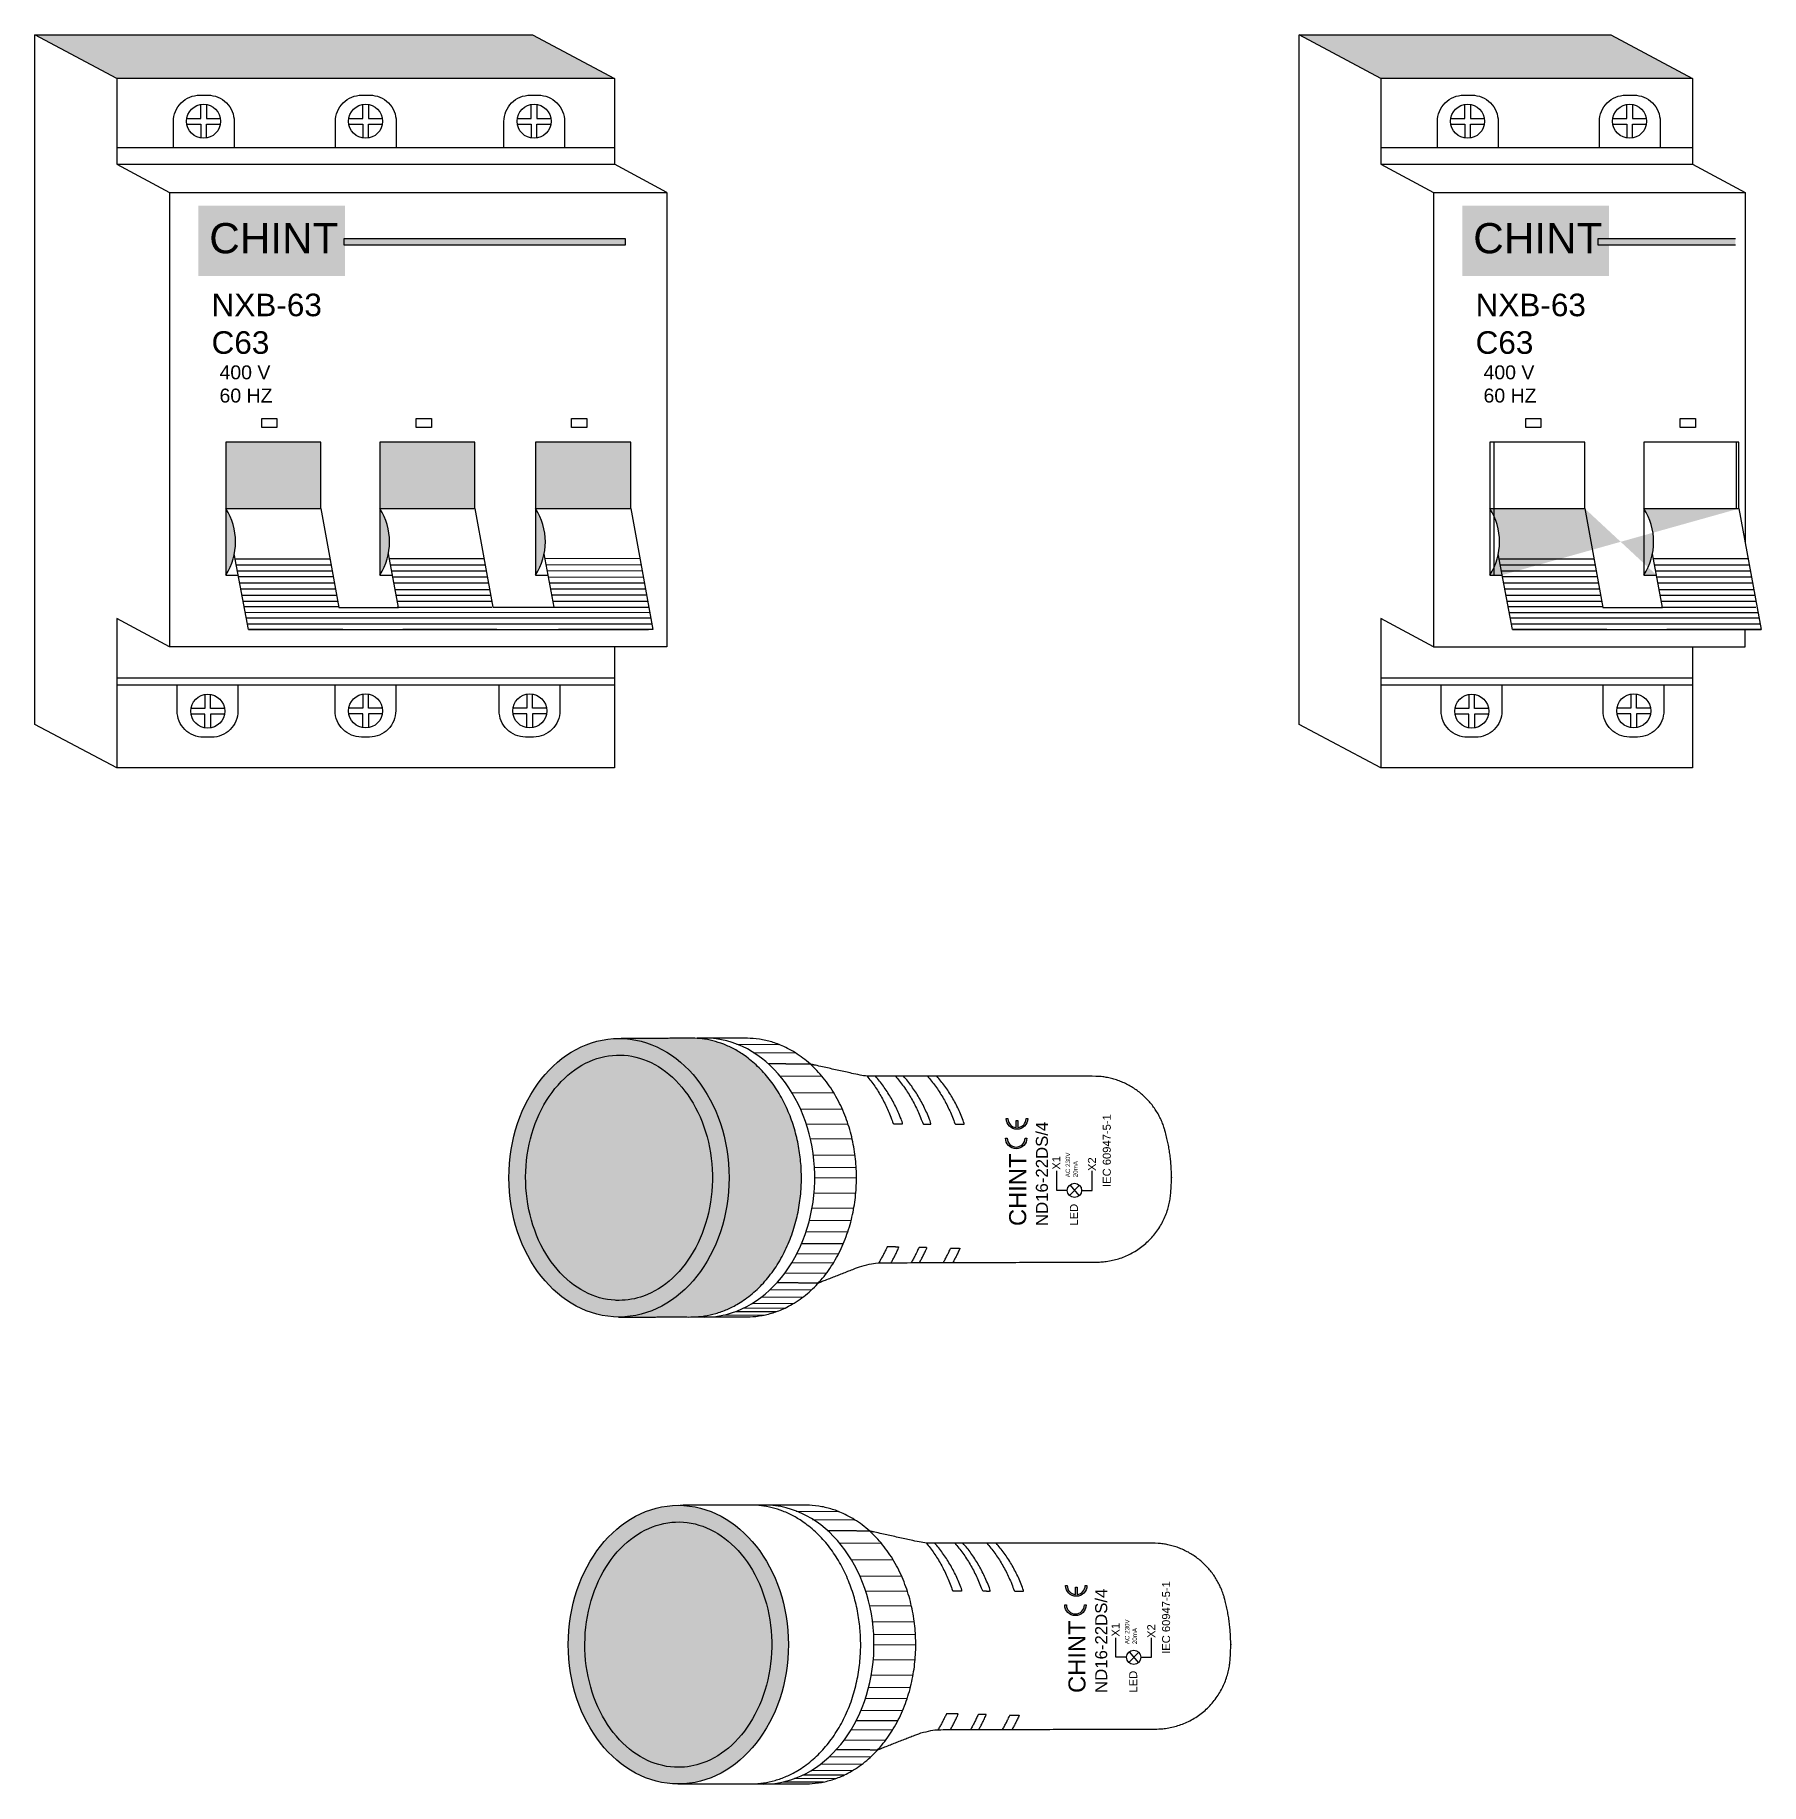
# Model space of a CAD drawing. Header units: millimetres. Extents: x 2499 to 4503, y 2704 to 3691.
# Drawn here: x 3488.4 to 3632.7, y 2967.8 to 3114.1 of the extents above; entities that cross this region are included whole.
import ezdxf

# ---------------------------------------------------------------- set-up
doc = ezdxf.new("R2010")
doc.units = ezdxf.units.MM
doc.styles.get("Standard").update_dxf_attribs({"font": 'arial.ttf'})

msp = doc.modelspace()

# ---------------------------------------------------------------- hatches: boundary and pattern name
h = msp.add_hatch(color=7)
h.dxf.hatch_style = 1
h.paths.add_polyline_path([(3488.401, 3114.064), (3529.998, 3114.064), (3536.846, 3110.432), (3495.249, 3110.432)])
h = msp.add_hatch(color=7)
h.dxf.hatch_style = 1
h.paths.add_polyline_path([(3488.401, 3114.064), (3529.998, 3114.064), (3536.846, 3110.432), (3495.249, 3110.432)])
h = msp.add_hatch(color=7)
h.dxf.hatch_style = 1
h.paths.add_polyline_path([(3627.012, 3110.432), (3620.164, 3114.064), (3594.099, 3114.064), (3600.947, 3110.432)])
h = msp.add_hatch(color=7)
h.dxf.hatch_style = 1
h.paths.add_polyline_path([(3627.012, 3110.432), (3620.164, 3114.064), (3594.099, 3114.064), (3600.947, 3110.432)])
h = msp.add_hatch(color=150)
h.dxf.hatch_style = 1
h.paths.add_polyline_path([(3502.064, 3099.773), (3514.311, 3099.773), (3514.311, 3093.899), (3502.064, 3093.899)])
h = msp.add_hatch(color=150)
h.dxf.hatch_style = 1
h.paths.add_polyline_path([(3607.762, 3099.773), (3620.009, 3099.773), (3620.009, 3093.899), (3607.762, 3093.899)])
h = msp.add_hatch(color=150)
h.dxf.hatch_style = 1
h.paths.add_polyline_path([(3514.241, 3097.052), (3537.742, 3097.052), (3537.742, 3096.486), (3514.241, 3096.486)])
h = msp.add_hatch(color=150)
h.dxf.hatch_style = 1
h.paths.add_polyline_path([(3619.126, 3097.052), (3619.126, 3096.486), (3630.585, 3096.486), (3630.585, 3097.052)])
h = msp.add_hatch(color=150)
h.dxf.hatch_style = 1
edge = h.paths.add_edge_path()
edge.add_line((3512.308, 3074.446), (3512.308, 3080.002))
edge.add_line((3512.308, 3080.002), (3504.35, 3080.002))
edge.add_line((3504.35, 3080.002), (3504.35, 3068.889))
edge.add_arc((3500.049, 3071.667), 5.12, 327.13818, 392.86182)
edge.add_line((3504.35, 3074.446), (3512.308, 3074.446))
edge = h.paths.add_edge_path()
edge.add_line((3525.193, 3074.446), (3525.193, 3080.002))
edge.add_line((3525.193, 3080.002), (3517.234, 3080.002))
edge.add_line((3517.234, 3080.002), (3517.234, 3068.889))
edge.add_arc((3512.933, 3071.667), 5.12, 327.13818, 392.86182)
edge.add_line((3517.234, 3074.446), (3525.193, 3074.446))
edge = h.paths.add_edge_path()
edge.add_line((3538.216, 3074.446), (3538.216, 3080.002))
edge.add_line((3538.216, 3080.002), (3530.257, 3080.002))
edge.add_line((3530.257, 3080.002), (3530.257, 3068.889))
edge.add_arc((3525.956, 3071.667), 5.12, 327.13818, 392.86182)
edge.add_line((3530.257, 3074.446), (3538.216, 3074.446))
h = msp.add_hatch()
h.set_pattern_fill('ANGLE', color=150, scale=2.901922)
h.set_pattern_definition([(0, (-1274.644, -3397.836), (0, 20.269926), [14.741764, -5.52816]), (90, (-1274.644, -3397.836), (-20.269926, 1e-15), [14.741764, -5.52816])])
edge = h.paths.add_edge_path()
edge.add_line((3618.006, 3074.446), (3618.006, 3080.002))
edge.add_line((3618.006, 3080.002), (3610.047, 3080.002))
edge.add_line((3610.047, 3080.002), (3610.047, 3068.889))
edge.add_line((3610.047, 3068.889), (3611.101, 3068.889))
edge.add_line((3630.891, 3074.446), (3630.891, 3080.002))
edge.add_line((3630.891, 3080.002), (3622.932, 3080.002))
edge.add_line((3622.932, 3080.002), (3622.932, 3068.889))
edge.add_line((3622.932, 3068.889), (3623.985, 3068.889))
at = {"transparency": 33554681}
h = msp.add_hatch(color=150, dxfattribs=at)
h.dxf.hatch_style = 1
h.paths.add_polyline_path([(3630.891, 3080.002), (3622.932, 3080.002), (3622.932, 3074.446), (3630.891, 3074.446)], flags=17)
h.paths.add_polyline_path([(3618.006, 3080.002), (3610.047, 3080.002), (3610.047, 3074.446), (3618.006, 3074.446)], flags=17)
h.paths.add_polyline_path([(3610.047, 3074.446), (3610.047, 3068.889, 0.2949023)], flags=17)
h.paths.add_polyline_path([(3622.932, 3074.446), (3622.932, 3068.889, 0.2949023)], flags=17)
edge = h.paths.add_edge_path()
edge.add_line((3618.006, 3074.446), (3618.006, 3080.002))
edge.add_line((3618.006, 3080.002), (3610.047, 3080.002))
edge.add_line((3610.047, 3080.002), (3610.047, 3068.889))
edge.add_line((3610.047, 3068.889), (3611.101, 3068.889))
edge.add_line((3630.891, 3074.446), (3630.891, 3080.002))
edge.add_line((3630.891, 3080.002), (3622.932, 3080.002))
edge.add_line((3622.932, 3080.002), (3622.932, 3068.889))
edge.add_line((3622.932, 3068.889), (3623.985, 3068.889))
at = {"true_color": 0xed1f24}
h = msp.add_hatch(color=240, dxfattribs=at)
h.dxf.hatch_style = 1
edge = h.paths.add_edge_path()
edge.add_ellipse((3537.238, 3018.472), major_axis=(0, -11.654), ratio=0.789809, start_angle=0, end_angle=360)
edge = h.paths.add_edge_path()
edge.add_spline(control_points=[(3537.188, 3006.817), (3540.237, 3006.821), (3543.286, 3006.824), (3552.49, 3006.824), (3552.49, 3018.472), (3552.49, 3029.546), (3543.766, 3030.136), (3540.585, 3030.131), (3537.407, 3030.124)], knot_values=[0, 0, 0, 1, 1, 2.5707963, 2.5707963, 4.0860422, 4.0860422, 5.0589219, 5.0589219, 5.0589219], weights=[1, 1, 1, 0.7071068, 1, 0.7174648, 0.9800165, 0.999458, 0.9999853], degree=2, periodic=0)
h = msp.add_hatch(color=240, dxfattribs=at)
h.dxf.hatch_style = 1
edge = h.paths.add_edge_path()
edge.add_ellipse((3537.238, 3018.472), major_axis=(0, -11.654), ratio=0.789809, start_angle=0, end_angle=360)
at = {"true_color": 0xcd2027}
h = msp.add_hatch(color=242, dxfattribs=at)
h.dxf.hatch_style = 1
edge = h.paths.add_edge_path()
edge.add_spline(control_points=[(3537.238, 3008.21), (3537.929, 3008.21), (3538.62, 3008.332), (3540.144, 3008.884), (3540.967, 3009.388), (3542.456, 3010.76), (3543.12, 3011.629), (3544.182, 3013.634), (3544.58, 3014.77), (3545.041, 3017.158), (3545.106, 3018.41), (3544.891, 3020.861), (3544.612, 3022.058), (3543.756, 3024.239), (3543.18, 3025.222), (3541.824, 3026.85), (3541.046, 3027.496), (3539.401, 3028.397), (3538.535, 3028.654), (3536.798, 3028.781), (3535.923, 3028.652), (3534.229, 3028.005), (3533.411, 3027.485), (3531.935, 3026.083), (3531.28, 3025.201), (3530.239, 3023.175), (3529.855, 3022.031), (3529.42, 3019.634), (3529.369, 3018.381), (3529.612, 3015.935), (3529.904, 3014.743), (3530.784, 3012.579), (3531.371, 3011.609), (3532.743, 3010.008), (3533.527, 3009.378), (3535.179, 3008.508), (3536.046, 3008.267), (3537.023, 3008.213), (3537.13, 3008.21), (3537.238, 3008.21)], knot_values=[0, 0, 0, 0, 0.278657, 0.278657, 0.6293171, 0.6293171, 0.9799772, 0.9799772, 1.3306374, 1.3306374, 1.6812975, 1.6812975, 2.0319576, 2.0319576, 2.3826178, 2.3826178, 2.7332779, 2.7332779, 3.083938, 3.083938, 3.4345982, 3.4345982, 3.7852583, 3.7852583, 4.1359184, 4.1359184, 4.4865786, 4.4865786, 4.8372387, 4.8372387, 5.1878988, 5.1878988, 5.5385589, 5.5385589, 5.8892191, 5.8892191, 6.2398792, 6.2398792, 6.2831853, 6.2831853, 6.2831853, 6.2831853], degree=3, periodic=0)
h = msp.add_hatch(color=256)
h.dxf.hatch_style = 1
edge = h.paths.add_edge_path()
edge.add_arc((3570.447, 3021.793), 0.753, 180, 360)
edge.add_line((3571.2, 3021.793), (3571.341, 3021.793))
edge.add_arc((3570.447, 3021.793), 0.894, -180, 0, ccw=False)
edge.add_line((3569.553, 3021.793), (3569.694, 3021.793))
edge = h.paths.add_edge_path()
edge.add_line((3570.449, 3022.664), (3570.449, 3023.272))
edge.add_line((3570.449, 3023.272), (3570.592, 3023.272))
edge.add_line((3570.592, 3023.272), (3570.592, 3022.665))
edge.add_arc((3570.517, 3023.414), 0.753, 275.73276, 360)
edge.add_line((3571.27, 3023.414), (3571.411, 3023.414))
edge.add_arc((3570.517, 3023.414), 0.894, -180, 0, ccw=False)
edge.add_line((3569.623, 3023.414), (3569.764, 3023.414))
edge.add_arc((3570.517, 3023.414), 0.753, 180, 264.81094)
at = {"true_color": 0x58ba48}
h = msp.add_hatch(color=85, dxfattribs=at)
h.dxf.hatch_style = 1
edge = h.paths.add_edge_path()
edge.add_ellipse((3542.195, 2979.413), major_axis=(0, -11.654), ratio=0.789809, start_angle=0, end_angle=360)
at = {"true_color": 0x139b48}
h = msp.add_hatch(color=114, dxfattribs=at)
h.dxf.hatch_style = 1
edge = h.paths.add_edge_path()
edge.add_spline(control_points=[(3542.195, 2969.152), (3542.886, 2969.152), (3543.577, 2969.274), (3545.101, 2969.825), (3545.924, 2970.329), (3547.413, 2971.702), (3548.077, 2972.571), (3549.139, 2974.576), (3549.537, 2975.711), (3549.999, 2978.1), (3550.063, 2979.351), (3549.848, 2981.802), (3549.569, 2983), (3548.713, 2985.181), (3548.137, 2986.163), (3546.781, 2987.792), (3546.003, 2988.437), (3544.358, 2989.338), (3543.493, 2989.595), (3541.755, 2989.722), (3540.88, 2989.593), (3539.186, 2988.946), (3538.368, 2988.426), (3536.892, 2987.025), (3536.237, 2986.143), (3535.196, 2984.116), (3534.812, 2982.972), (3534.377, 2980.575), (3534.327, 2979.322), (3534.569, 2976.876), (3534.862, 2975.684), (3535.741, 2973.521), (3536.328, 2972.55), (3537.701, 2970.949), (3538.484, 2970.319), (3540.136, 2969.449), (3541.003, 2969.208), (3541.98, 2969.155), (3542.087, 2969.152), (3542.195, 2969.152)], knot_values=[0, 0, 0, 0, 0.278657, 0.278657, 0.6293171, 0.6293171, 0.9799772, 0.9799772, 1.3306374, 1.3306374, 1.6812975, 1.6812975, 2.0319576, 2.0319576, 2.3826178, 2.3826178, 2.7332779, 2.7332779, 3.083938, 3.083938, 3.4345982, 3.4345982, 3.7852583, 3.7852583, 4.1359184, 4.1359184, 4.4865786, 4.4865786, 4.8372387, 4.8372387, 5.1878988, 5.1878988, 5.5385589, 5.5385589, 5.8892191, 5.8892191, 6.2398792, 6.2398792, 6.2831853, 6.2831853, 6.2831853, 6.2831853], degree=3, periodic=0)
h = msp.add_hatch(color=256)
h.dxf.hatch_style = 1
edge = h.paths.add_edge_path()
edge.add_arc((3575.404, 2982.734), 0.753, 180, 360)
edge.add_line((3576.158, 2982.734), (3576.298, 2982.734))
edge.add_arc((3575.404, 2982.734), 0.894, -180, 0, ccw=False)
edge.add_line((3574.51, 2982.734), (3574.651, 2982.734))
edge = h.paths.add_edge_path()
edge.add_line((3575.406, 2983.605), (3575.406, 2984.213))
edge.add_line((3575.406, 2984.213), (3575.549, 2984.213))
edge.add_line((3575.549, 2984.213), (3575.549, 2983.606))
edge.add_arc((3575.474, 2984.355), 0.753, 275.73276, 360)
edge.add_line((3576.227, 2984.355), (3576.368, 2984.355))
edge.add_arc((3575.474, 2984.355), 0.894, -180, 0, ccw=False)
edge.add_line((3574.58, 2984.355), (3574.721, 2984.355))
edge.add_arc((3575.474, 2984.355), 0.753, 180, 264.81094)

# ---------------------------------------------------------------- linework, layer by layer
for p, q in [((3495.249, 3104.665), (3536.846, 3104.665)), ((3495.249, 3103.262), (3536.846, 3103.262)), ((3541.231, 3100.892), (3536.846, 3103.262)), ((3600.947, 3104.665), (3627.012, 3104.665)), ((3600.947, 3103.262), (3627.012, 3103.262)), ((3499.635, 3100.892), (3541.231, 3100.892)), ((3541.231, 3100.892), (3541.231, 3062.894)), ((3605.332, 3100.892), (3631.398, 3100.892)), ((3505.145, 3070.247), (3513.047, 3070.248)), ((3505.243, 3069.731), (3513.145, 3069.732)), ((3518.024, 3070.277), (3525.926, 3070.278)), ((3518.127, 3069.737), (3526.029, 3069.738)), ((3531.046, 3070.284), (3538.974, 3070.285)), ((3531.142, 3069.775), (3539.072, 3069.749)), ((3610.843, 3070.247), (3618.745, 3070.248)), ((3610.941, 3069.731), (3618.843, 3069.732)), ((3623.722, 3070.277), (3631.624, 3070.278)), ((3623.824, 3069.737), (3631.726, 3069.738)), ((3505.335, 3069.245), (3513.237, 3069.246)), ((3505.428, 3068.758), (3513.33, 3068.759)), ((3505.529, 3068.224), (3513.431, 3068.225)), ((3518.222, 3069.234), (3526.124, 3069.235)), ((3518.316, 3068.736), (3526.218, 3068.737)), ((3518.413, 3068.226), (3526.315, 3068.227)), ((3531.241, 3069.257), (3539.164, 3069.243)), ((3531.342, 3068.719), (3539.256, 3068.735)), ((3531.436, 3068.225), (3539.349, 3068.23)), ((3611.033, 3069.245), (3618.935, 3069.246)), ((3611.125, 3068.758), (3619.027, 3068.759)), ((3611.227, 3068.224), (3619.129, 3068.225)), ((3623.92, 3069.234), (3631.822, 3069.235)), ((3624.014, 3068.736), (3631.916, 3068.737)), ((3624.111, 3068.226), (3632.013, 3068.227)), ((3505.624, 3067.72), (3513.526, 3067.721)), ((3505.724, 3067.197), (3513.626, 3067.198)), ((3505.816, 3066.708), (3513.718, 3066.709)), ((3518.515, 3067.687), (3526.417, 3067.687)), ((3518.608, 3067.198), (3526.51, 3067.199)), ((3518.7, 3066.71), (3526.602, 3066.711)), ((3531.528, 3067.739), (3539.441, 3067.725)), ((3531.626, 3067.221), (3539.533, 3067.218)), ((3531.723, 3066.712), (3539.625, 3066.713)), ((3611.322, 3067.72), (3619.224, 3067.721)), ((3611.421, 3067.197), (3619.323, 3067.198)), ((3611.514, 3066.708), (3619.416, 3066.709)), ((3624.213, 3067.687), (3632.115, 3067.687)), ((3624.306, 3067.198), (3632.208, 3067.199)), ((3624.398, 3066.71), (3632.3, 3066.711)), ((3505.904, 3066.243), (3513.803, 3066.242)), ((3505.995, 3065.766), (3539.797, 3065.769)), ((3506.084, 3065.294), (3539.882, 3065.3)), ((3518.7, 3066.204), (3526.603, 3066.205)), ((3531.723, 3066.206), (3539.716, 3066.207)), ((3611.602, 3066.243), (3619.501, 3066.242)), ((3611.693, 3065.766), (3632.472, 3065.767)), ((3611.782, 3065.294), (3632.558, 3065.297)), ((3624.398, 3066.204), (3632.3, 3066.205)), ((3506.178, 3064.801), (3539.97, 3064.817)), ((3506.264, 3064.343), (3539.716, 3064.343)), ((3611.875, 3064.801), (3632.646, 3064.811)), ((3541.231, 3062.894), (3499.635, 3062.894)), ((3495.249, 3060.283), (3536.846, 3060.283)), ((3495.249, 3059.703), (3536.846, 3059.703)), ((3600.947, 3060.283), (3627.012, 3060.283)), ((3600.947, 3059.703), (3627.012, 3059.703)), ((3547.086, 3029.644), (3550.601, 3029.621)), ((3548.451, 3028.946), (3551.983, 3028.922)), ((3550.694, 3026.984), (3554.207, 3026.961)), ((3551.688, 3025.597), (3555.196, 3025.573)), ((3552.403, 3024.235), (3555.907, 3024.211)), ((3552.89, 3022.978), (3556.391, 3022.954)), ((3553.234, 3021.745), (3556.733, 3021.722)), ((3553.477, 3020.394), (3556.974, 3020.37)), ((3553.576, 3019.351), (3557.071, 3019.327)), ((3553.602, 3018.483), (3557.095, 3018.459)), ((3553.548, 3017.217), (3557.039, 3017.193)), ((3574.909, 3016.98), (3575.736, 3017.842)), ((3574.938, 3017.869), (3575.706, 3016.953)), ((3553.383, 3015.954), (3556.872, 3015.93)), ((3553.161, 3014.921), (3556.649, 3014.897)), ((3552.512, 3012.981), (3555.995, 3012.958)), ((3552.887, 3013.981), (3556.373, 3013.957)), ((3551.69, 3011.371), (3555.169, 3011.348)), ((3552.118, 3012.138), (3555.599, 3012.114)), ((3551.108, 3010.506), (3554.584, 3010.482)), ((3549.16, 3008.51), (3552.623, 3008.487)), ((3549.875, 3009.117), (3553.344, 3009.094)), ((3545.999, 3007.006), (3549.386, 3006.983)), ((3546.965, 3007.291), (3550.395, 3007.268)), ((3547.676, 3007.593), (3551.121, 3007.57)), ((3548.366, 3007.968), (3551.821, 3007.944)), ((3552.044, 2990.586), (3555.558, 2990.562)), ((3553.409, 2989.888), (3556.94, 2989.864)), ((3555.651, 2987.926), (3559.164, 2987.902)), ((3556.646, 2986.538), (3560.153, 2986.514)), ((3557.36, 2985.177), (3560.864, 2985.153)), ((3557.847, 2983.919), (3561.348, 2983.896)), ((3558.191, 2982.687), (3561.69, 2982.663)), ((3558.435, 2981.335), (3561.931, 2981.312)), ((3558.534, 2980.292), (3562.028, 2980.269)), ((3558.559, 2979.424), (3562.052, 2979.401)), ((3558.505, 2978.158), (3561.996, 2978.134)), ((3579.866, 2977.921), (3580.693, 2978.784)), ((3579.896, 2978.81), (3580.664, 2977.895)), ((3558.34, 2976.895), (3561.829, 2976.871)), ((3557.845, 2974.922), (3561.33, 2974.898)), ((3558.119, 2975.862), (3561.606, 2975.838)), ((3557.075, 2973.079), (3560.556, 2973.055)), ((3557.469, 2973.922), (3560.952, 2973.899)), ((3556.647, 2972.313), (3560.126, 2972.289)), ((3556.065, 2971.447), (3559.541, 2971.424)), ((3553.324, 2968.909), (3556.778, 2968.886)), ((3554.117, 2969.452), (3557.58, 2969.428)), ((3554.833, 2970.059), (3558.301, 2970.035)), ((3550.956, 2967.948), (3554.343, 2967.925)), ((3551.922, 2968.233), (3555.352, 2968.21)), ((3552.634, 2968.535), (3556.078, 2968.511))]:
    msp.add_line(p, q)
for points in [[(3495.249, 3110.432), (3495.249, 3103.262), (3499.635, 3100.892), (3499.635, 3062.894), (3495.249, 3065.263), (3495.249, 3052.761), (3488.401, 3056.393), (3488.401, 3114.064), (3529.998, 3114.064), (3536.846, 3110.432), (3495.249, 3110.432), (3488.401, 3114.064)], [(3627.012, 3110.432), (3600.947, 3110.432), (3594.099, 3114.064)], [(3600.947, 3110.432), (3600.947, 3103.262), (3605.332, 3100.892), (3605.332, 3062.894), (3600.947, 3065.263), (3600.947, 3052.761), (3594.099, 3056.393), (3594.099, 3114.064), (3620.164, 3114.064), (3627.012, 3110.432), (3627.012, 3103.262), (3631.398, 3100.892), (3631.398, 3071.663)], [(3536.846, 3110.432), (3536.846, 3103.262)], [(3501.099, 3107.084), (3502.263, 3107.084), (3502.263, 3108.248)], [(3502.737, 3108.248), (3502.737, 3107.084), (3503.902, 3107.084)], [(3514.646, 3107.084), (3515.81, 3107.084), (3515.81, 3108.248)], [(3516.284, 3108.248), (3516.284, 3107.084), (3517.449, 3107.084)], [(3528.732, 3107.084), (3529.897, 3107.084), (3529.897, 3108.248)], [(3530.371, 3108.248), (3530.371, 3107.084), (3531.535, 3107.084)], [(3606.796, 3107.084), (3607.961, 3107.084), (3607.961, 3108.248)], [(3608.435, 3108.248), (3608.435, 3107.084), (3609.6, 3107.084)], [(3620.343, 3107.084), (3621.508, 3107.084), (3621.508, 3108.248)], [(3621.982, 3108.248), (3621.982, 3107.084), (3623.147, 3107.084)], [(3501.099, 3106.61), (3502.263, 3106.61), (3502.263, 3105.445)], [(3502.737, 3105.445), (3502.737, 3106.61), (3503.902, 3106.61)], [(3514.646, 3106.61), (3515.81, 3106.61), (3515.81, 3105.445)], [(3516.284, 3105.445), (3516.284, 3106.61), (3517.449, 3106.61)], [(3528.732, 3106.61), (3529.897, 3106.61), (3529.897, 3105.445)], [(3530.371, 3105.445), (3530.371, 3106.61), (3531.535, 3106.61)], [(3606.796, 3106.61), (3607.961, 3106.61), (3607.961, 3105.445)], [(3608.435, 3105.445), (3608.435, 3106.61), (3609.6, 3106.61)], [(3620.343, 3106.61), (3621.508, 3106.61), (3621.508, 3105.445)], [(3621.982, 3105.445), (3621.982, 3106.61), (3623.147, 3106.61)], [(3512.308, 3074.446), (3512.308, 3080.002), (3504.35, 3080.002), (3504.35, 3068.889), (3505.403, 3068.889)], [(3525.193, 3074.446), (3525.193, 3080.002), (3517.234, 3080.002), (3517.234, 3068.889), (3518.287, 3068.889)], [(3538.216, 3074.446), (3538.216, 3080.002), (3530.257, 3080.002), (3530.257, 3068.889), (3531.31, 3068.889)], [(3618.006, 3074.446), (3618.006, 3080.002), (3610.047, 3080.002), (3610.047, 3068.889), (3611.101, 3068.889)], [(3630.891, 3074.446), (3630.891, 3080.002), (3622.932, 3080.002), (3622.932, 3068.889), (3623.985, 3068.889)], [(3514.149, 3064.343), (3506.264, 3064.343), (3505.068, 3070.656)], [(3619.847, 3064.343), (3611.962, 3064.343), (3610.766, 3070.656)], [(3527.034, 3064.343), (3519.149, 3064.343)], [(3611.962, 3064.343), (3632.732, 3064.343), (3624.847, 3064.343)], [(3536.846, 3062.894), (3536.846, 3052.761), (3495.249, 3052.761)], [(3627.012, 3062.894), (3627.012, 3052.761), (3600.947, 3052.761)], [(3502.607, 3058.898), (3502.607, 3057.734), (3501.442, 3057.734)], [(3504.246, 3057.734), (3503.081, 3057.734), (3503.081, 3058.898)], [(3515.81, 3058.922), (3515.81, 3057.758), (3514.646, 3057.758)], [(3517.449, 3057.758), (3516.284, 3057.758), (3516.284, 3058.922)], [(3529.534, 3058.922), (3529.534, 3057.758), (3528.369, 3057.758)], [(3531.173, 3057.758), (3530.008, 3057.758), (3530.008, 3058.922)], [(3608.305, 3058.898), (3608.305, 3057.734), (3607.14, 3057.734)], [(3609.943, 3057.734), (3608.779, 3057.734), (3608.779, 3058.898)], [(3621.847, 3058.922), (3621.847, 3057.758), (3620.682, 3057.758)], [(3623.485, 3057.758), (3622.32, 3057.758), (3622.32, 3058.922)], [(3502.607, 3056.095), (3502.607, 3057.26), (3501.442, 3057.26)], [(3504.246, 3057.26), (3503.081, 3057.26), (3503.081, 3056.095)], [(3515.81, 3056.119), (3515.81, 3057.284), (3514.646, 3057.284)], [(3517.449, 3057.284), (3516.284, 3057.284), (3516.284, 3056.119)], [(3529.534, 3056.119), (3529.534, 3057.284), (3528.369, 3057.284)], [(3531.173, 3057.284), (3530.008, 3057.284), (3530.008, 3056.119)], [(3608.305, 3056.095), (3608.305, 3057.26), (3607.14, 3057.26)], [(3609.943, 3057.26), (3608.779, 3057.26), (3608.779, 3056.095)], [(3621.847, 3056.119), (3621.847, 3057.284), (3620.682, 3057.284)], [(3623.485, 3057.284), (3622.32, 3057.284), (3622.32, 3056.119)], [(3574.725, 3017.411), (3573.838, 3017.411), (3573.838, 3019.047)], [(3575.92, 3017.411), (3576.807, 3017.411), (3576.807, 3019.047)], [(3583.432, 3018.507), (3583.432, 3018.459)], [(3579.682, 2978.353), (3578.795, 2978.353), (3578.795, 2979.989)], [(3580.877, 2978.353), (3581.764, 2978.353), (3581.764, 2979.989)], [(3588.39, 2979.448), (3588.39, 2979.401)]]:
    msp.add_lwpolyline(points)
for points in [[(3499.979, 3104.665), (3499.979, 3106.826, -0.4142136), (3502.183, 3109.03), (3502.851, 3109.03, -0.4142136), (3505.055, 3106.826), (3505.055, 3104.665)], [(3513.526, 3104.665), (3513.526, 3106.826, -0.4142136), (3515.73, 3109.03), (3516.398, 3109.03, -0.4142136), (3518.602, 3106.826), (3518.602, 3104.665)], [(3527.612, 3104.665), (3527.612, 3106.826, -0.4142136), (3529.817, 3109.03), (3530.484, 3109.03, -0.4142136), (3532.688, 3106.826), (3532.688, 3104.665)], [(3605.677, 3104.665), (3605.677, 3106.826, -0.4142136), (3607.881, 3109.03), (3608.548, 3109.03, -0.4142136), (3610.753, 3106.826), (3610.753, 3104.665)], [(3619.224, 3104.665), (3619.224, 3106.826, -0.4142136), (3621.428, 3109.03), (3622.095, 3109.03, -0.4142136), (3624.3, 3106.826), (3624.3, 3104.665)], [(3504.35, 3068.889, 0.2949023), (3504.35, 3074.446), (3512.308, 3074.446), (3513.817, 3066.164), (3518.802, 3066.174), (3517.953, 3070.656)], [(3517.234, 3068.889, 0.2949023), (3517.234, 3074.446), (3525.193, 3074.446), (3526.698, 3066.189), (3531.82, 3066.199), (3530.975, 3070.656)], [(3530.257, 3068.889, 0.2949023), (3530.257, 3074.446), (3538.216, 3074.446), (3540.057, 3064.343), (3532.172, 3064.343)], [(3610.047, 3068.889, 0.2949023), (3610.047, 3074.446), (3618.006, 3074.446), (3619.515, 3066.164), (3624.5, 3066.174), (3623.65, 3070.656)], [(3622.932, 3068.889, 0.2949023), (3622.932, 3074.446), (3630.891, 3074.446), (3632.732, 3064.343)], [(3505.365, 3059.678), (3505.365, 3057.517, -0.4142136), (3503.161, 3055.313), (3502.494, 3055.313, -0.4142136), (3500.29, 3057.517), (3500.29, 3059.678)], [(3518.569, 3059.703), (3518.569, 3057.541, -0.4142136), (3516.365, 3055.337), (3515.697, 3055.337, -0.4142136), (3513.493, 3057.541), (3513.493, 3059.703)], [(3532.292, 3059.703), (3532.292, 3057.541, -0.4142136), (3530.088, 3055.337), (3529.421, 3055.337, -0.4142136), (3527.217, 3057.541), (3527.217, 3059.703)], [(3611.063, 3059.678), (3611.063, 3057.517, -0.4142136), (3608.859, 3055.313), (3608.192, 3055.313, -0.4142136), (3605.987, 3057.517), (3605.987, 3059.678)], [(3624.605, 3059.703), (3624.605, 3057.541, -0.4142136), (3622.401, 3055.337), (3621.733, 3055.337, -0.4142136), (3619.529, 3057.541), (3619.529, 3059.703)]]:
    msp.add_lwpolyline(points, format="xyb")
at = {"color": 150}
msp.add_lwpolyline([(3514.241, 3097.052), (3537.742, 3097.052), (3537.742, 3096.486), (3514.241, 3096.486)], close=True, dxfattribs=at)
msp.add_lwpolyline([(3630.585, 3096.486), (3619.126, 3096.486), (3619.126, 3097.052), (3630.585, 3097.052)], dxfattribs=at)
for points in [[(3507.359, 3081.981), (3508.633, 3081.981), (3508.633, 3081.218), (3507.359, 3081.218)], [(3520.283, 3081.981), (3521.556, 3081.981), (3521.556, 3081.218), (3520.283, 3081.218)], [(3533.27, 3081.981), (3534.543, 3081.981), (3534.543, 3081.218), (3533.27, 3081.218)], [(3613.057, 3081.981), (3614.33, 3081.981), (3614.33, 3081.218), (3613.057, 3081.218)], [(3625.98, 3081.981), (3627.254, 3081.981), (3627.254, 3081.218), (3625.98, 3081.218)]]:
    msp.add_lwpolyline(points, close=True)
at = {"color": 0}
msp.add_lwpolyline([(3605.332, 3062.894), (3631.398, 3062.894), (3631.398, 3064.343)], dxfattribs=at)
at = {"color": 7, "true_color": 0xffffff}
for points in [[(3570.449, 3022.664), (3570.449, 3023.272), (3570.592, 3023.272), (3570.592, 3022.665, 0.3852025), (3571.27, 3023.414), (3571.411, 3023.414, -1), (3569.623, 3023.414), (3569.764, 3023.414, 0.3879293)], [(3569.694, 3021.793, 1), (3571.2, 3021.793), (3571.341, 3021.793, -1), (3569.553, 3021.793)], [(3575.406, 2983.605), (3575.406, 2984.213), (3575.549, 2984.213), (3575.549, 2983.606, 0.3852025), (3576.227, 2984.355), (3576.368, 2984.355, -1), (3574.58, 2984.355), (3574.721, 2984.355, 0.3879293)], [(3574.651, 2982.734, 1), (3576.158, 2982.734), (3576.298, 2982.734, -1), (3574.51, 2982.734)]]:
    msp.add_lwpolyline(points, format="xyb", close=True, dxfattribs=at)
for centre, radius in [((3502.5, 3106.847), 1.422), ((3516.047, 3106.847), 1.422), ((3530.134, 3106.847), 1.422), ((3608.198, 3106.847), 1.422), ((3621.745, 3106.847), 1.422), ((3502.844, 3057.497), 1.422), ((3502.844, 3057.497), 1.422), ((3516.047, 3057.521), 1.422), ((3516.047, 3057.521), 1.422), ((3529.771, 3057.521), 1.422), ((3529.771, 3057.521), 1.422), ((3608.542, 3057.497), 1.422), ((3608.542, 3057.497), 1.422), ((3622.084, 3057.521), 1.422), ((3622.084, 3057.521), 1.422), ((3575.322, 3017.411), 0.597), ((3580.28, 2978.353), 0.597)]:
    msp.add_circle(centre, radius)
for centre in [(3537.238, 3018.472), (3542.195, 2979.413)]:
    msp.add_ellipse(centre, major_axis=(0, -11.654), ratio=0.789809)
for centre in [(3544.397, 3018.483), (3549.354, 2979.424)]:
    msp.add_ellipse(centre, major_axis=(0, -11.671), ratio=0.7887201, start_param=6.2831853, end_param=9.3710905)
for points, weights, knots in [([(3537.188, 3006.817), (3540.237, 3006.821), (3543.286, 3006.824), (3552.49, 3006.824), (3552.49, 3018.472), (3552.49, 3029.546), (3543.766, 3030.136), (3540.585, 3030.131), (3537.407, 3030.124)], [1, 1, 1, 0.707106781187, 1, 0.71746481769, 0.980016541567, 0.99945804432, 0.999985302046], [0, 0, 0, 1, 1, 2.5707963, 2.5707963, 4.0860422, 4.0860422, 5.0589219, 5.0589219, 5.0589219]), ([(3543.501, 3006.827), (3545.696, 3006.828), (3547.891, 3006.829), (3557.095, 3006.829), (3557.095, 3018.483), (3557.095, 3030.137), (3547.891, 3030.137), (3545.828, 3030.137), (3543.766, 3030.136)], [1, 1, 1, 0.707106781187, 1, 0.707106781187, 1, 1, 1], [0, 0, 0, 1, 1, 2.5707963, 2.5707963, 4.1415927, 4.1415927, 5.1415927, 5.1415927, 5.1415927]), ([(3550.452, 3009.705), (3552.188, 3009.693), (3553.924, 3009.682), (3555.505, 3010.304), (3557.085, 3010.927), (3558.178, 3011.357), (3559.352, 3011.36), (3568.263, 3011.387), (3577.175, 3011.414), (3582.807, 3011.43), (3583.361, 3017.036), (3583.635, 3019.805), (3582.888, 3022.43), (3581.6, 3026.961), (3576.891, 3026.961), (3567.691, 3026.961), (3558.492, 3026.961), (3557.812, 3026.961), (3557.147, 3027.107), (3555.192, 3027.539), (3553.236, 3027.971), (3551.476, 3027.983), (3549.716, 3027.995)], [1, 1, 1, 1, 1, 0.982728763642, 1, 1, 1, 0.74206738221, 1, 0.972512586627, 1, 0.797954808797, 1, 1, 1, 0.994101782899, 1, 1, 1, 1, 1], [0, 0, 0, 1, 1, 2, 2, 2.3722492, 2.3722492, 3.3722492, 3.3722492, 4.8415433, 4.8415433, 5.3115584, 5.3115584, 6.6053625, 6.6053625, 7.6053625, 7.6053625, 7.8226922, 7.8226922, 8.8226922, 8.8226922, 9.8226922, 9.8226922, 9.8226922]), ([(3557.971, 3026.982), (3559.409, 3025.274), (3560.168, 3022.97), (3560.574, 3022.968), (3560.979, 3022.967), (3560.169, 3025.281), (3558.673, 3026.961)], [1, 0.977810948445, 1, 1, 1, 0.977213365565, 1], [0, 0, 0, 0.4221052, 0.4221052, 1.4221052, 1.4221052, 1.8498781, 1.8498781, 1.8498781]), ([(3560.352, 3026.961), (3561.85, 3025.278), (3562.661, 3022.96), (3563.002, 3022.959), (3563.344, 3022.958), (3562.533, 3025.277), (3561.035, 3026.961)], [1, 0.977150624552, 1, 1, 1, 0.977125116444, 1], [0, 0, 0, 0.4283636, 0.4283636, 1.4283636, 1.4283636, 1.8569672, 1.8569672, 1.8569672]), ([(3563.029, 3026.961), (3564.53, 3025.274), (3565.341, 3022.95), (3565.735, 3022.949), (3566.129, 3022.947), (3565.318, 3025.273), (3563.816, 3026.961)], [1, 0.977050489137, 1, 1, 1, 0.977021004344, 1], [0, 0, 0, 0.4293049, 0.4293049, 1.4293049, 1.4293049, 1.8588865, 1.8588865, 1.8588865]), ([(3559.994, 3011.362), (3560.356, 3011.989), (3560.649, 3012.67), (3560.155, 3012.681), (3559.66, 3012.691), (3559.342, 3011.987), (3558.95, 3011.346)], [1, 0.99779020569, 1, 1, 1, 0.99758879055, 1], [0, 0, 0, 0.1329845, 0.1329845, 1.1329845, 1.1329845, 1.2718997, 1.2718997, 1.2718997]), ([(3562.36, 3011.369), (3562.707, 3011.97), (3562.99, 3012.622), (3562.652, 3012.629), (3562.314, 3012.636), (3562.028, 3011.976), (3561.677, 3011.367)], [1, 0.997968215093, 1, 1, 1, 0.997917519587, 1], [0, 0, 0, 0.1275139, 0.1275139, 1.1275139, 1.1275139, 1.2566093, 1.2566093, 1.2566093]), ([(3564.358, 3011.375), (3564.691, 3011.955), (3564.966, 3012.581), (3565.356, 3012.573), (3565.747, 3012.565), (3565.475, 3011.949), (3565.146, 3011.378)], [1, 0.998112992172, 1, 1, 1, 0.998168738073, 1], [0, 0, 0, 0.1228854, 0.1228854, 1.1228854, 1.1228854, 1.2439414, 1.2439414, 1.2439414]), ([(3542.145, 2967.759), (3545.194, 2967.762), (3548.243, 2967.765), (3557.447, 2967.765), (3557.447, 2979.413), (3557.447, 2990.487), (3548.723, 2991.078), (3545.542, 2991.073), (3542.364, 2991.066)], [1, 1, 1, 0.707106781187, 1, 0.71746481769, 0.980016541567, 0.99945804432, 0.999985302046], [0, 0, 0, 1, 1, 2.5707963, 2.5707963, 4.0860422, 4.0860422, 5.0589219, 5.0589219, 5.0589219]), ([(3548.458, 2967.768), (3550.653, 2967.769), (3552.848, 2967.77), (3562.052, 2967.77), (3562.052, 2979.424), (3562.052, 2991.079), (3552.848, 2991.079), (3550.785, 2991.078), (3548.723, 2991.078)], [1, 1, 1, 0.707106781187, 1, 0.707106781187, 1, 1, 1], [0, 0, 0, 1, 1, 2.5707963, 2.5707963, 4.1415927, 4.1415927, 5.1415927, 5.1415927, 5.1415927]), ([(3555.409, 2970.646), (3557.145, 2970.635), (3558.881, 2970.623), (3560.462, 2971.245), (3562.042, 2971.868), (3563.135, 2972.298), (3564.309, 2972.302), (3573.22, 2972.328), (3582.132, 2972.355), (3587.764, 2972.372), (3588.318, 2977.977), (3588.592, 2980.746), (3587.846, 2983.372), (3586.558, 2987.902), (3581.848, 2987.902), (3572.648, 2987.902), (3563.449, 2987.902), (3562.769, 2987.902), (3562.105, 2988.049), (3560.149, 2988.48), (3558.193, 2988.912), (3556.433, 2988.924), (3554.673, 2988.936)], [1, 1, 1, 1, 1, 0.982728763642, 1, 1, 1, 0.74206738221, 1, 0.972512586627, 1, 0.797954808797, 1, 1, 1, 0.994101782899, 1, 1, 1, 1, 1], [0, 0, 0, 1, 1, 2, 2, 2.3722492, 2.3722492, 3.3722492, 3.3722492, 4.8415433, 4.8415433, 5.3115584, 5.3115584, 6.6053625, 6.6053625, 7.6053625, 7.6053625, 7.8226922, 7.8226922, 8.8226922, 8.8226922, 9.8226922, 9.8226922, 9.8226922]), ([(3562.928, 2987.924), (3564.366, 2986.215), (3565.125, 2983.911), (3565.531, 2983.909), (3565.936, 2983.908), (3565.126, 2986.222), (3563.63, 2987.902)], [1, 0.977810948445, 1, 1, 1, 0.977213365565, 1], [0, 0, 0, 0.4221052, 0.4221052, 1.4221052, 1.4221052, 1.8498781, 1.8498781, 1.8498781]), ([(3565.31, 2987.902), (3566.807, 2986.22), (3567.618, 2983.902), (3567.959, 2983.9), (3568.301, 2983.899), (3567.49, 2986.219), (3565.992, 2987.902)], [1, 0.977150624552, 1, 1, 1, 0.977125116444, 1], [0, 0, 0, 0.4283636, 0.4283636, 1.4283636, 1.4283636, 1.8569672, 1.8569672, 1.8569672]), ([(3567.986, 2987.902), (3569.487, 2986.216), (3570.298, 2983.892), (3570.692, 2983.89), (3571.086, 2983.889), (3570.275, 2986.215), (3568.773, 2987.902)], [1, 0.977050489137, 1, 1, 1, 0.977021004344, 1], [0, 0, 0, 0.4293049, 0.4293049, 1.4293049, 1.4293049, 1.8588865, 1.8588865, 1.8588865]), ([(3564.952, 2972.304), (3565.313, 2972.93), (3565.606, 2973.612), (3565.112, 2973.622), (3564.617, 2973.632), (3564.299, 2972.929), (3563.907, 2972.288)], [1, 0.99779020569, 1, 1, 1, 0.99758879055, 1], [0, 0, 0, 0.1329845, 0.1329845, 1.1329845, 1.1329845, 1.2718997, 1.2718997, 1.2718997]), ([(3567.317, 2972.311), (3567.664, 2972.912), (3567.947, 2973.564), (3567.609, 2973.571), (3567.271, 2973.578), (3566.985, 2972.917), (3566.634, 2972.309)], [1, 0.997968215093, 1, 1, 1, 0.997917519587, 1], [0, 0, 0, 0.1275139, 0.1275139, 1.1275139, 1.1275139, 1.2566093, 1.2566093, 1.2566093]), ([(3569.315, 2972.317), (3569.649, 2972.896), (3569.924, 2973.523), (3570.314, 2973.515), (3570.704, 2973.507), (3570.432, 2972.89), (3570.103, 2972.319)], [1, 0.998112992172, 1, 1, 1, 0.998168738073, 1], [0, 0, 0, 0.1228854, 0.1228854, 1.1228854, 1.1228854, 1.2439414, 1.2439414, 1.2439414])]:
    msp.add_rational_spline(points, weights, degree=2, knots=knots)
for points in [[(3537.238, 3008.21), (3537.929, 3008.21), (3538.62, 3008.332), (3540.144, 3008.884), (3540.967, 3009.388), (3542.456, 3010.76), (3543.12, 3011.629), (3544.182, 3013.634), (3544.58, 3014.77), (3545.041, 3017.158), (3545.106, 3018.41), (3544.891, 3020.861), (3544.612, 3022.058), (3543.756, 3024.239), (3543.18, 3025.222), (3541.824, 3026.85), (3541.046, 3027.496), (3539.401, 3028.397), (3538.535, 3028.654), (3536.798, 3028.781), (3535.923, 3028.652), (3534.229, 3028.005), (3533.411, 3027.485), (3531.935, 3026.083), (3531.28, 3025.201), (3530.239, 3023.175), (3529.855, 3022.031), (3529.42, 3019.634), (3529.369, 3018.381), (3529.612, 3015.935), (3529.904, 3014.743), (3530.784, 3012.579), (3531.371, 3011.609), (3532.743, 3010.008), (3533.527, 3009.378), (3535.179, 3008.508), (3536.046, 3008.267), (3537.023, 3008.213), (3537.13, 3008.21), (3537.238, 3008.21)], [(3542.195, 2969.152), (3542.886, 2969.152), (3543.577, 2969.274), (3545.101, 2969.825), (3545.924, 2970.329), (3547.413, 2971.702), (3548.077, 2972.571), (3549.139, 2974.576), (3549.537, 2975.711), (3549.999, 2978.1), (3550.063, 2979.351), (3549.848, 2981.802), (3549.569, 2983), (3548.713, 2985.181), (3548.137, 2986.163), (3546.781, 2987.792), (3546.003, 2988.437), (3544.358, 2989.338), (3543.493, 2989.595), (3541.755, 2989.722), (3540.88, 2989.593), (3539.186, 2988.946), (3538.368, 2988.426), (3536.892, 2987.025), (3536.237, 2986.143), (3535.196, 2984.116), (3534.812, 2982.972), (3534.377, 2980.575), (3534.327, 2979.322), (3534.569, 2976.876), (3534.862, 2975.684), (3535.741, 2973.521), (3536.328, 2972.55), (3537.701, 2970.949), (3538.484, 2970.319), (3540.136, 2969.449), (3541.003, 2969.208), (3541.98, 2969.155), (3542.087, 2969.152), (3542.195, 2969.152)]]:
    msp.add_open_spline(points, degree=3, knots=[0, 0, 0, 0, 0.278657, 0.278657, 0.6293171, 0.6293171, 0.9799772, 0.9799772, 1.3306374, 1.3306374, 1.6812975, 1.6812975, 2.0319576, 2.0319576, 2.3826178, 2.3826178, 2.7332779, 2.7332779, 3.083938, 3.083938, 3.4345982, 3.4345982, 3.7852583, 3.7852583, 4.1359184, 4.1359184, 4.4865786, 4.4865786, 4.8372387, 4.8372387, 5.1878988, 5.1878988, 5.5385589, 5.5385589, 5.8892191, 5.8892191, 6.2398792, 6.2398792, 6.2831853, 6.2831853, 6.2831853, 6.2831853])

# ---------------------------------------------------------------- texts
at = {"color": 0, "char_height": 2.5304, "attachment_point": 1}
for insert in [(3502.974, 3098.331), (3608.671, 3098.331)]:
    msp.add_mtext_dynamic_manual_height_columns('CHINT', width=9.01637, gutter_width=12.652, heights=[0], dxfattribs=dict(at, insert=insert))
at = {"attachment_point": 1}
for s, width, gutter_width, insert, char_height in [('NXB-63\\PC63', 1.12833, 9.431, (3503.167, 3092.424), 1.8861), ('NXB-63\\PC63', 1.12833, 9.431, (3608.865, 3092.424), 1.8861), ('400 V \\P60 HZ', 7.75742, 5.827, (3503.83, 3086.426), 1.1654), ('400 V \\P60 HZ', 7.75742, 5.827, (3609.528, 3086.426), 1.1654)]:
    msp.add_mtext_dynamic_manual_height_columns(s, width=width, gutter_width=gutter_width, heights=[0], dxfattribs=dict(at, insert=insert, char_height=char_height))
at = {"attachment_point": 1, "rotation": 90}
for s, width, gutter_width, insert, char_height in [('ND16-22DS/4', 2.56677, 5.018, (3572.097, 3014.43), 1.00359), ('IEC 60947-5-1', 7.15672, 3.346, (3577.69, 3017.701), 0.66924), ('CHINT', 3.31527, 7.11, (3569.862, 3014.43), 1.4221), ('X1 ', 5.47664, 3.346, (3573.467, 3019.143), 0.6692), ('AC 230V ', 3.03146, 1.852, (3574.585, 3018.512), 0.3704), ('20mA', 2.31438, 1.852, (3575.217, 3018.512), 0.3704), ('X2', 1.73188, 3.346, (3576.449, 3019.036), 0.6692), ('LED ', 1.71165, 3.346, (3574.941, 3014.469), 0.6692), ('ND16-22DS/4', 2.56677, 5.018, (3577.054, 2975.371), 1.00359), ('IEC 60947-5-1', 7.15672, 3.346, (3582.647, 2978.642), 0.66924), ('CHINT', 3.31527, 7.11, (3574.819, 2975.371), 1.4221), ('X1 ', 5.47664, 3.346, (3578.424, 2980.084), 0.6692), ('AC 230V ', 3.03146, 1.852, (3579.542, 2979.453), 0.3704), ('20mA', 2.31438, 1.852, (3580.174, 2979.453), 0.3704), ('X2', 1.73188, 3.346, (3581.406, 2979.977), 0.6692), ('LED ', 1.71165, 3.346, (3579.898, 2975.411), 0.6692)]:
    msp.add_mtext_dynamic_manual_height_columns(s, width=width, gutter_width=gutter_width, heights=[0], dxfattribs=dict(at, insert=insert, char_height=char_height))

doc.saveas('drawing.dxf')
